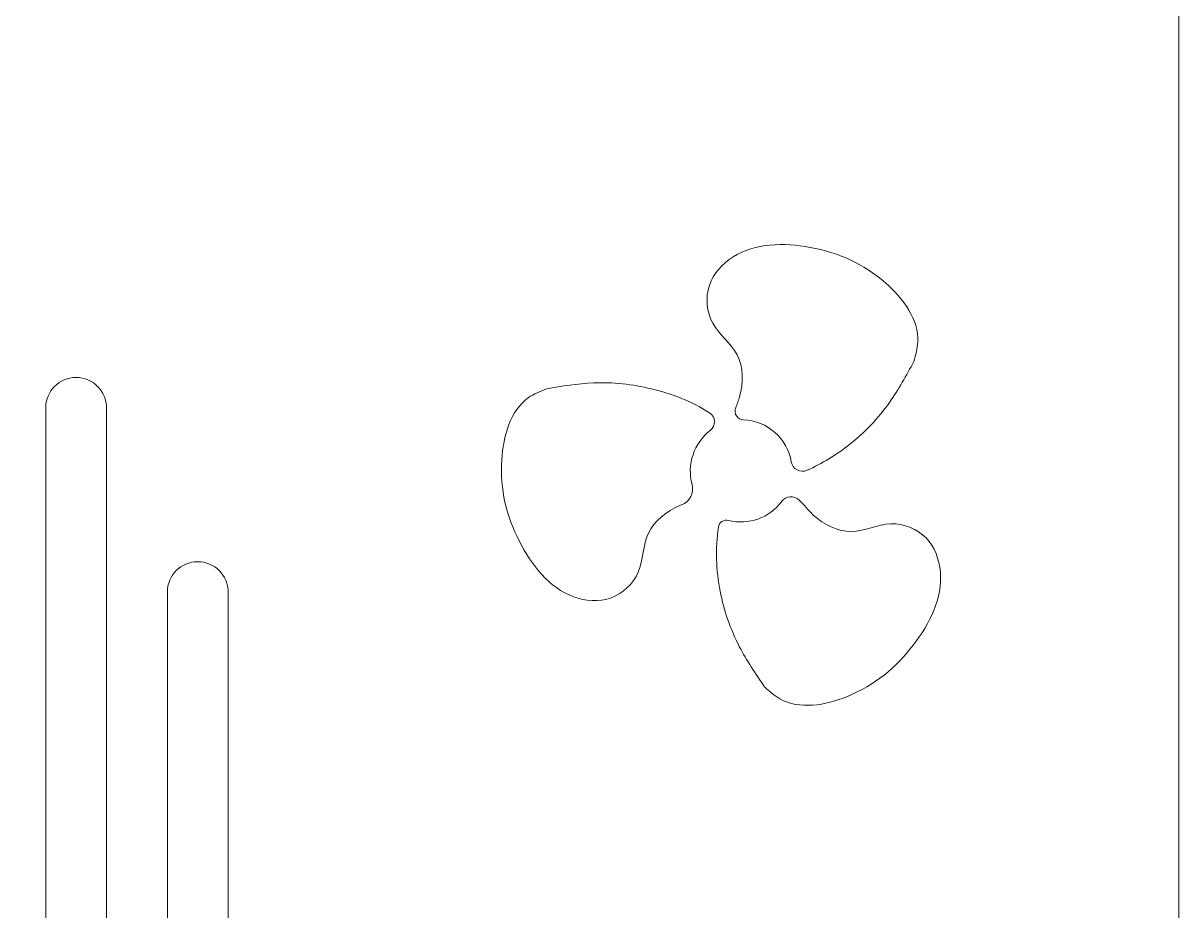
# Model space of a CAD drawing. Header units: metres. Extents: x -2538 to 7610, y -1082 to -498.
# Drawn here: x 4717.9 to 4862, y -951.4 to -840.8 of the extents above; entities that cross this region are included whole.
import ezdxf

# ---------------------------------------------------------------- set-up
doc = ezdxf.new("R2010")
doc.units = ezdxf.units.M
doc.linetypes.add('AUSGEZOGEN', pattern=[0])
doc.layers.add('Allgemein01', color=7, linetype='AUSGEZOGEN', lineweight=13)
doc.layers.add('Standard', color=7, linetype='AUSGEZOGEN', lineweight=25)

# ---------------------------------------------------------------- blocks, each defined once
blk = doc.blocks.new('COMPLEXOBJECT_148')
at = {"layer": 'Standard', "color": 7, "linetype": 'AUSGEZOGEN', "lineweight": 13}
for centre, major_axis, start_param, end_param in [((4813.63, -901.23), (0.75, 1.25), 6.063983, 7.747492), ((4807.43, -896.56), (3.27, 5.47), 3.431753, 4.605899), ((4805.6, -903.72), (0.526, 0.881), 0.29016, 1.960733)]:
    blk.add_ellipse(centre, major_axis=major_axis, ratio=0.99288, start_param=start_param, end_param=end_param, dxfattribs=at)
for points, start_tangent, end_tangent in [([(4814.63, -900.18), (4816.42, -902.06), (4821.19, -904.11), (4826.1, -903.16), (4830.47, -904.91), (4832.25, -909.14), (4828.88, -918.26), (4820.66, -924.65), (4812.26, -924.96), (4810.33, -923.44)], (0.000725, -0.000689), (-0.000739, 0.000674)), ([(4810.33, -923.44), (4807.2, -918.44), (4804.82, -911.56), (4804.59, -903.57)], (-0.000563, 0.000827), (0.000151, 0.000989))]:
    blk.add_spline(points, degree=3, dxfattribs=dict(at, start_tangent=start_tangent, end_tangent=end_tangent))
blk = doc.blocks.new('COMPLEXOBJECT_149')
at = {"layer": 'Standard', "color": 7, "linetype": 'AUSGEZOGEN', "lineweight": 13}
for centre, major_axis, start_param, end_param in [((4802.76, -890.46), (0.69, 1.16), 4.336194, 6.247926), ((4807.43, -896.56), (3.27, 5.47), 1.194602, 2.376013), ((4799.29, -898.81), (1.08, 1.81), 4.03076, 5.517605)]:
    blk.add_ellipse(centre, major_axis=major_axis, ratio=0.99288, start_param=start_param, end_param=end_param, dxfattribs=at)
for points, start_tangent, end_tangent in [([(4783.15, -886.33), (4789.01, -885.6), (4796.24, -886.34), (4803.5, -889.33)], (0.000987, 0.000163), (0.00084, -0.000543)), ([(4800, -900.78), (4799.78, -900.87), (4795.87, -904.33), (4794.6, -909.18), (4791.14, -912.41), (4786.55, -912.24), (4779.79, -905.35), (4777.59, -895.19), (4780.94, -887.44), (4783.15, -886.33)], (-0.000938, -0.000347), (0.000923, 0.000384))]:
    blk.add_spline(points, degree=3, dxfattribs=dict(at, start_tangent=start_tangent, end_tangent=end_tangent))
blk = doc.blocks.new('COMPLEXOBJECT_150')
at = {"layer": 'Standard', "color": 7, "linetype": 'AUSGEZOGEN', "lineweight": 13}
for centre, major_axis, start_param, end_param in [((4807.77, -889.1), (0.567, 0.95), 1.74922, 3.637), ((4807.43, -896.56), (3.27, 5.47), 5.424284, 6.778593), ((4815.07, -895.19), (0.73, 1.22), 2.282692, 4.103172)]:
    blk.add_ellipse(centre, major_axis=major_axis, ratio=0.99288, start_param=start_param, end_param=end_param, dxfattribs=at)
for points, start_tangent, end_tangent in [([(4806.75, -888.71), (4807.24, -887.31), (4806.92, -882.11), (4803.88, -878.16), (4803.47, -873.45), (4806.42, -869.91), (4816.03, -868.72), (4825.4, -873.14), (4829.44, -880.5), (4828.95, -882.93)], (0.000356, 0.000935), (-0.000266, -0.000964)), ([(4828.95, -882.93), (4825.92, -888.03), (4820.88, -893.31), (4815.65, -896.49)], (-0.000478, -0.000878), (-0.00091, -0.000414))]:
    blk.add_spline(points, degree=3, dxfattribs=dict(at, start_tangent=start_tangent, end_tangent=end_tangent))

msp = doc.modelspace()

# ---------------------------------------------------------------- linework, layer by layer
at = {"layer": 'Allgemein01', "color": 7, "linetype": 'AUSGEZOGEN', "lineweight": 13}
for p, q in [((4720.76, -1003.47), (4720.76, -888.71)), ((4728.34, -888.71), (4728.34, -1003.47)), ((4735.92, -1026.42), (4735.92, -911.66)), ((4743.5, -911.66), (4743.5, -1026.42))]:
    msp.add_line(p, q, dxfattribs=at)
for centre in [(4724.55, -888.71), (4739.71, -911.66)]:
    msp.add_arc(centre, 3.79, 0, 180, dxfattribs=at)
at = {"layer": 'Standard', "color": 7, "linetype": 'AUSGEZOGEN', "lineweight": 13}
msp.add_lwpolyline([(4299.98, -1081.87), (4861.98, -1081.87), (4861.98, -519.87), (4299.98, -519.87), (4299.98, -1081.87)], close=True, dxfattribs=at)

# ---------------------------------------------------------------- block references
for name in ['COMPLEXOBJECT_150', 'COMPLEXOBJECT_149', 'COMPLEXOBJECT_148']:
    msp.add_blockref(name, (0, 0), dxfattribs=at)

doc.saveas('drawing.dxf')
